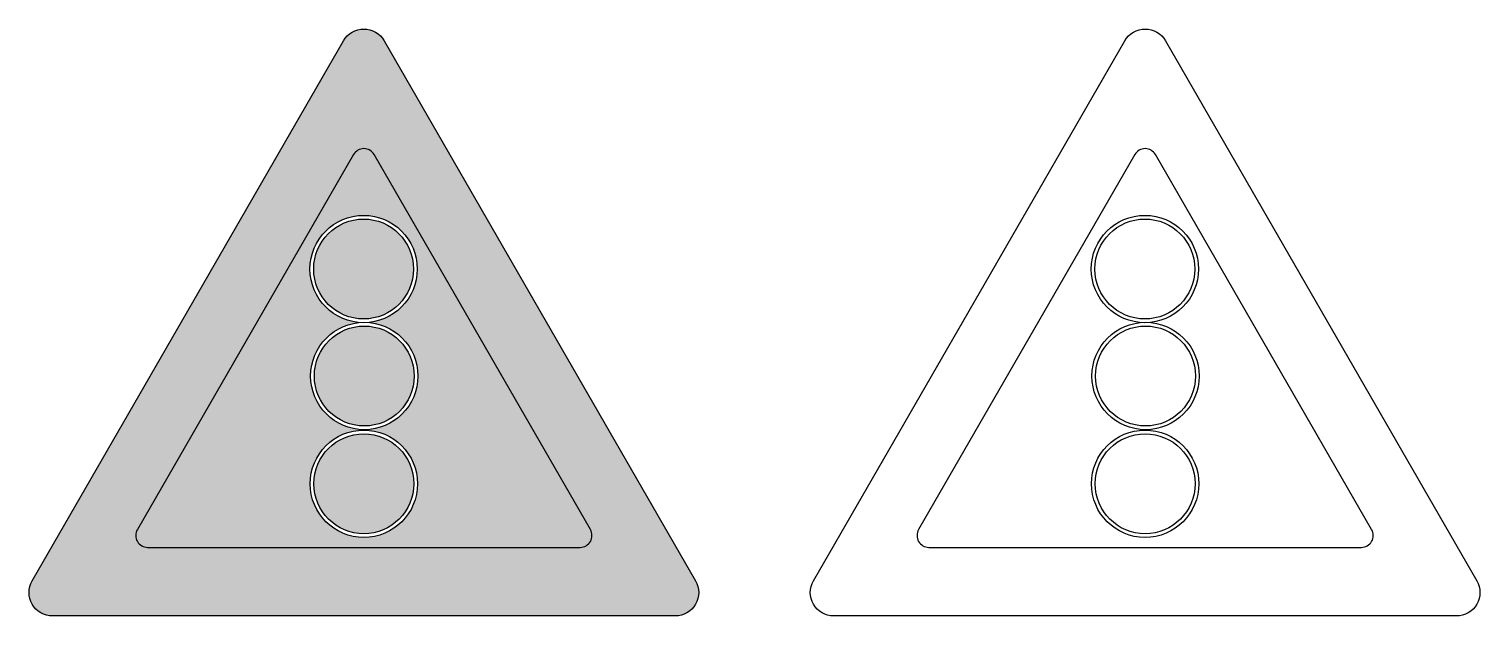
# Model space of a CAD drawing. Extents: x -21 to 1279, y 0 to 525.
import ezdxf

# ---------------------------------------------------------------- set-up
doc = ezdxf.new("R2010")
doc.units = 0
doc.header["$MEASUREMENT"] = 0

msp = doc.modelspace()

# ---------------------------------------------------------------- hatches: boundary and pattern name
h = msp.add_hatch(color=1)
edge = h.paths.add_edge_path()
edge.add_line((297.2910000000001, 514.75), (576.29, 31.51569999999998))
edge.add_arc((558.0725776896084, 21.02315117807126), 21.02303632722239, -89.95251756437432, 29.940321440252774, ccw=False)
edge.add_line((558.0899999999999, 0.00012207), (0.09800000000007003, 0.0020752))
edge.add_arc((0.1168992471069199, 21.02366072057475), 21.02159401616298, 150.0527261688032, 269.94848881391977, ccw=False)
edge.add_line((-18.09800000000007, 31.5177), (260.898, 514.75))
edge.add_arc((279.0945, 504.2227841203057), 21.02224741619433, 30.050656878707116, 149.9493431212929, ccw=False)
edge = h.paths.add_edge_path(flags=16)
edge.add_arc((472.8606595894026, 71.99633525814727), 10.60513937140236, 270.0504629082739, 389.9457096199597)
edge.add_line((482.05, 77.2902), (288.275, 412.922))
edge.add_arc((279.0959999999999, 407.6107748072998), 10.60486464070022, 30.05487035694174, 149.9451296430582)
edge.add_line((269.9169999999999, 412.922), (76.13999999999999, 77.28969999999998))
edge.add_arc((85.32904742878806, 71.99566549146775), 10.60497025106846, 150.0527054730838, 269.9457164577543)
edge.add_line((85.31899999999996, 61.3907), (472.8699999999999, 61.3912))
h = msp.add_hatch(color=7)
h.paths.add_polyline_path([(288.275, 412.922, 0.5767119999999999), (269.9169999999999, 412.922), (76.13999999999999, 77.2897, 0.576728), (85.31899999999996, 61.3907), (472.8699999999999, 61.3912, 0.576741), (482.05, 77.2902)])
h.paths.add_polyline_path([(326.9000000000001, 310.483, -0.3878077583555403), (283.217807846405, 262.6337573116536, -0.3914600436137682), (327.51, 214.73, -1), (231.408, 214.73, -0.3878092819556798), (275.0931730679613, 262.5822534077496, -0.3914585162457766), (230.804, 310.483, -1)], flags=16)
h.paths.add_polyline_path([(323.58, 310.483, -1), (234.13, 310.483, -1)], flags=0)
h.paths.add_polyline_path([(324.1800000000001, 214.73, -1), (234.7339999999999, 214.73, -1)], flags=0)
h.paths.add_polyline_path([(327.1300000000001, 118.297, -1), (231.028, 118.297, -1)], flags=16)
h.paths.add_polyline_path([(323.8, 118.297, -1), (234.3539999999999, 118.297, -1)], flags=0)
h = msp.add_hatch(color=1)
edge = h.paths.add_edge_path()
edge.add_arc((278.855, 310.483), 44.72500000000002, 0, 180, ccw=False)
edge.add_arc((278.855, 310.483), 44.72500000000002, -180, 0, ccw=False)
h = msp.add_hatch(color=2)
edge = h.paths.add_edge_path()
edge.add_arc((279.457, 214.73), 44.72300000000007, 0, 180, ccw=False)
edge.add_arc((279.457, 214.73), 44.72300000000007, -180, 0, ccw=False)
h = msp.add_hatch(color=3)
edge = h.paths.add_edge_path()
edge.add_arc((279.0769999999999, 118.297), 44.72300000000001, 0, 180, ccw=False)
edge.add_arc((279.0769999999999, 118.297), 44.72300000000001, -180, 0, ccw=False)
msp.add_hatch(color=3).paths.add_polyline_path([(234.3539999999999, 118.297, 1), (323.8, 118.297, 1)])

# ---------------------------------------------------------------- linework, layer by layer
at = {"color": 1}
for points in [[(297.2910000000001, 514.75), (576.29, 31.5157, -0.576727), (558.0899999999999, 0.00012207), (0.09800000000007003, 0.0020752, -0.5767439999999999), (-18.09800000000007, 31.5177), (260.898, 514.75, -0.576761)], [(234.13, 310.483, -1), (323.58, 310.483, -1)]]:
    msp.add_lwpolyline(points, format="xyb", close=True, dxfattribs=at)
for points in [[(997.291, 514.75), (1276.29, 31.5157, -0.576727), (1258.09, 0.00012207), (700.0980000000001, 0.0020752, -0.5767439999999999), (681.9019999999999, 31.5177), (960.898, 514.75, -0.576761)], [(472.8699999999999, 61.3912, 0.576741), (482.05, 77.2902), (288.275, 412.922, 0.576712), (269.9169999999999, 412.922), (76.13999999999999, 77.2897, 0.576728), (85.31899999999996, 61.3907)], [(1172.87, 61.3912, 0.576741), (1182.05, 77.2902), (988.275, 412.922, 0.576712), (969.9169999999999, 412.922), (776.14, 77.2897, 0.576728), (785.319, 61.3907)], [(230.804, 310.483, -1), (326.9000000000001, 310.483, -1)], [(930.804, 310.483, -1), (1026.9, 310.483, -1)], [(934.13, 310.483, -1), (1023.58, 310.483, -1)], [(231.408, 214.73, -1), (327.51, 214.73, -1)], [(931.408, 214.73, -1), (1027.51, 214.73, -1)], [(934.7339999999999, 214.73, -1), (1024.18, 214.73, -1)], [(231.028, 118.297, -1), (327.1300000000001, 118.297, -1)], [(931.028, 118.297, -1), (1027.13, 118.297, -1)], [(934.3539999999999, 118.297, -1), (1023.8, 118.297, -1)]]:
    msp.add_lwpolyline(points, format="xyb", close=True)
at = {"color": 2}
msp.add_lwpolyline([(234.7339999999999, 214.73, -1), (324.1800000000001, 214.73, -1)], format="xyb", close=True, dxfattribs=at)
at = {"color": 3}
msp.add_lwpolyline([(234.3539999999999, 118.297, -1), (323.8, 118.297, -1)], format="xyb", close=True, dxfattribs=at)

doc.saveas('drawing.dxf')
